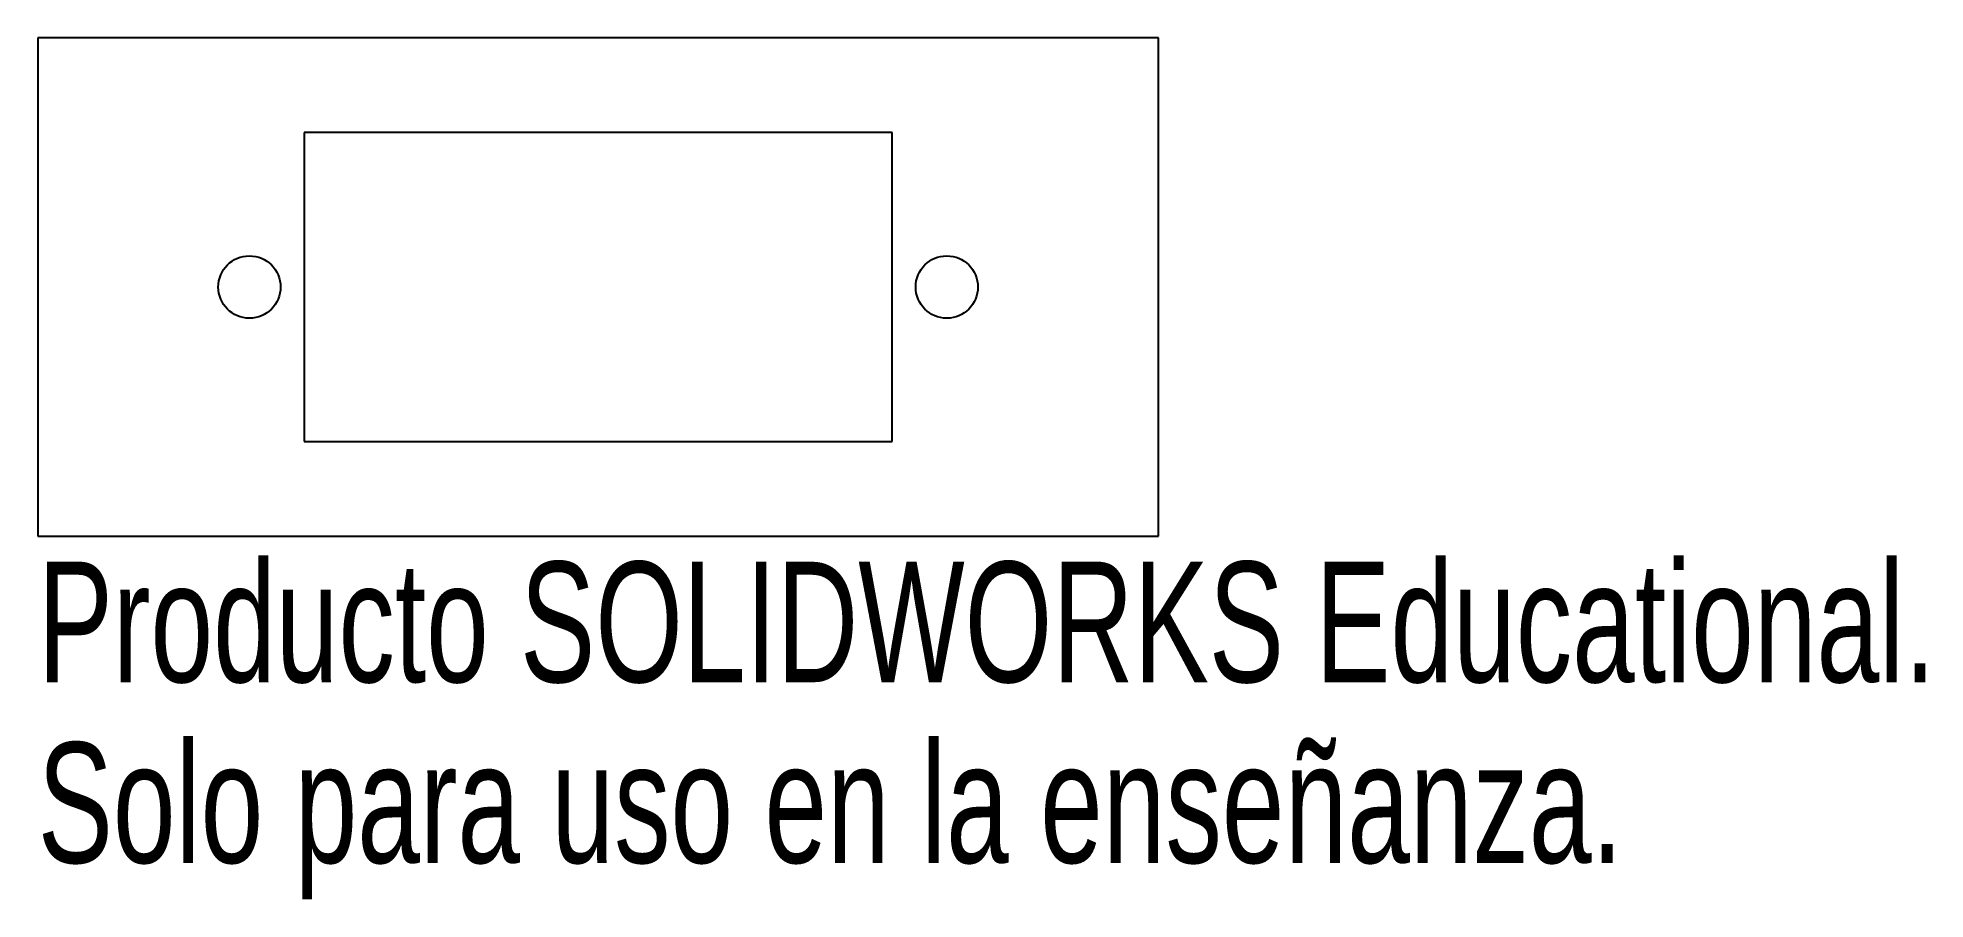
# Model space of a CAD drawing. Header units: millimetres. Extents: x -22.5 to 53.3, y -24.6 to 10.
import ezdxf

# ---------------------------------------------------------------- set-up
doc = ezdxf.new("R2010")
doc.units = ezdxf.units.MM
doc.styles.add('SLDTEXTSTYLE0', font='TXT', dxfattribs={"width": 0.7})

msp = doc.modelspace()

# ---------------------------------------------------------------- linework, layer by layer
at = {"color": 7, "linetype": 'Continuous', "lineweight": 25}
for p, q in [((22.5, 10), (-22.5, 10)), ((-22.5, 10), (-22.5, -10)), ((22.5, -10), (22.5, 10)), ((11.8, 6.2), (-11.8, 6.2)), ((-11.8, 6.2), (-11.8, -6.2)), ((11.8, -6.2), (11.8, 6.2)), ((-11.8, -6.2), (11.8, -6.2)), ((-22.5, -10), (22.5, -10))]:
    msp.add_line(p, q, dxfattribs=at)
for centre in [(-14, 0), (14, 0)]:
    msp.add_circle(centre, 1.25, dxfattribs=at)

# ---------------------------------------------------------------- texts
at = {"color": 7, "linetype": 'Continuous', "char_height": 4.83362, "attachment_point": 1, "style": 'SLDTEXTSTYLE0'}
for s, insert in [('Producto SOLIDWORKS Educational.', (-22.5, -11.02)), ('Solo para uso en la enseñanza.', (-22.5, -18.27))]:
    msp.add_mtext(s, dxfattribs=dict(at, insert=insert))

doc.saveas('drawing.dxf')
